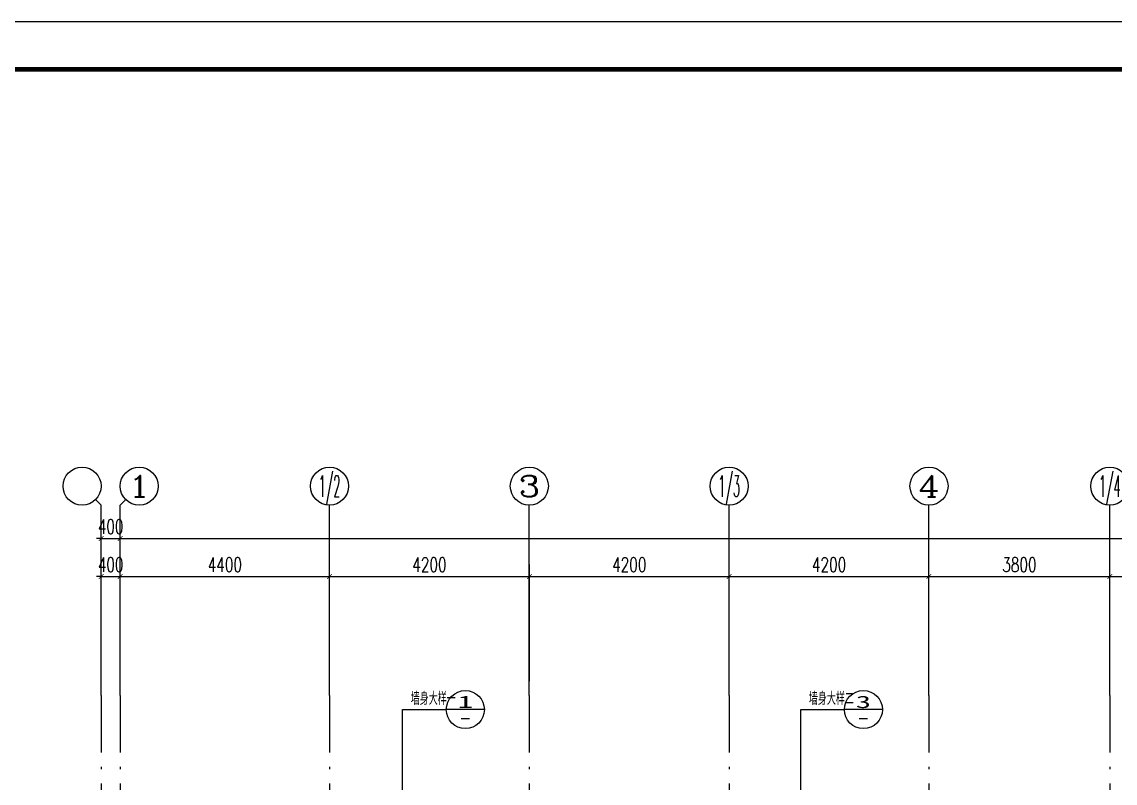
# Model space of a CAD drawing. Extents: x 169490 to 7584583, y -2399407 to 1374371.
# Drawn here: x 605930 to 628908, y 839184 to 855191 of the extents above; entities that cross this region are included whole.
import ezdxf
from ezdxf.enums import TextEntityAlignment as Align

# ---------------------------------------------------------------- set-up
doc = ezdxf.new("R2010")
doc.units = 0
doc.header["$LTSCALE"] = 100
doc.linetypes.add('D3轴线点划线', pattern=[18.5, 12, -3, 0.5, -3])
doc.layers.get('0').update_dxf_attribs({"linetype": 'CONTINUOUS'})
doc.layers.get('DEFPOINTS').update_dxf_attribs({"linetype": 'CONTINUOUS'})
for name, color, linetype in [('A-DI-I(索引)', 21, 'CONTINUOUS'), ('AXIS', 3, 'CONTINUOUS'), ('AXIS_TEXT', 4, 'CONTINUOUS'), ('C-AXIS(轴号)', 3, 'CONTINUOUS'), ('C-AXIS-T(字)', 7, 'CONTINUOUS'), ('C-DOTE', 8, 'D3轴线点划线'), ('图框', 140, 'CONTINUOUS')]:
    doc.layers.add(name, color=color, linetype=linetype)
doc.styles.add('_TCH_AXIS', font='COMPLEX', dxfattribs={"bigfont": 'GBCBIG'})
doc.styles.add('_TCH_DIM', font='SIMPLEX', dxfattribs={"bigfont": 'GBCBIG'})
doc.styles.add('_TCH_DIM_T3', font='SIMPLEX.shx', dxfattribs={"width": 0.705882, "bigfont": 'GBCBIG.shx'})
doc.styles.add('_TCH_LABEL', font='simhei.ttf')
doc.styles.add('COMPLEX', font='COMPLEX')
doc.dimstyles.new('_TCH_ARCH&&100', dxfattribs={"dimtxt": 297.5, "dimasz": 100, "dimexe": 250, "dimexo": 300, "dimgap": 100, "dimtad": 1, "dimdec": 0, "dimzin": 0, "dimdsep": 46, "dimtxsty": '_TCH_DIM_T3', "dimblk": 'ARCHTICK', "dimcen": 0.09, "dimclrt": 7, "dimazin": 2, "dimtfac": 1, "dimtdec": 0, "dimtix": 1, "dimtmove": 2, "dimatfit": 3, "dimfxl": 1, "dimtolj": 1, "dimtzin": 0, "dimarcsym": 0})

# ---------------------------------------------------------------- blocks, each defined once
blk = doc.blocks.new('_ARCHTICK')
at = {"const_width": 0.15}
blk.add_lwpolyline([(-0.5, -0.5), (0.5, 0.5)], dxfattribs=at)
blk = doc.blocks.new('*D3448')
at = {"layer": 'AXIS', "color": 0, "lineweight": -2, "transparency": 16777216}
for p, q in [((607996, 841329), (607996, 844579)), ((679896, 841329), (679896, 844579)), ((607996, 844329), (679896, 844329))]:
    blk.add_line(p, q, dxfattribs=at)
at = {"layer": 'DEFPOINTS', "color": 0, "transparency": 16777216}
for p in [(679896, 844329), (607996, 841029), (679896, 841029)]:
    blk.add_point(p, dxfattribs=at)
at = {"layer": 'AXIS', "color": 0, "lineweight": -2, "transparency": 16777216, "xscale": 100, "yscale": 100, "zscale": 100, "rotation": 180}
blk.add_blockref('_ARCHTICK', (607996, 844329), dxfattribs=at)
at = {"layer": 'AXIS', "color": 0, "lineweight": -2, "transparency": 16777216, "xscale": 100, "yscale": 100, "zscale": 100}
blk.add_blockref('_ARCHTICK', (679896, 844329), dxfattribs=at)
at = {"layer": 'AXIS', "color": 7, "transparency": 16777216, "insert": (643946, 844578), "char_height": 297.5, "attachment_point": 5, "style": '_TCH_DIM_T3'}
blk.add_mtext('\\A1;71900', dxfattribs=at)
blk = doc.blocks.new('*D3449')
at = {"layer": 'AXIS', "color": 0, "lineweight": -2, "transparency": 16777216}
for p, q in [((607596, 841329), (607596, 844579)), ((607996, 841329), (607996, 844579)), ((607596, 844329), (607496, 844329)), ((607596, 844329), (607996, 844329)), ((607996, 844329), (608096, 844329))]:
    blk.add_line(p, q, dxfattribs=at)
at = {"layer": 'DEFPOINTS', "color": 0, "transparency": 16777216}
for p in [(607996, 844329), (607596, 841029), (607996, 841029)]:
    blk.add_point(p, dxfattribs=at)
at = {"layer": 'AXIS', "color": 0, "lineweight": -2, "transparency": 16777216, "xscale": 100, "yscale": 100, "zscale": 100}
blk.add_blockref('_ARCHTICK', (607596, 844329), dxfattribs=at)
at = {"layer": 'AXIS', "color": 0, "lineweight": -2, "transparency": 16777216, "xscale": 100, "yscale": 100, "zscale": 100, "rotation": 180}
blk.add_blockref('_ARCHTICK', (607996, 844329), dxfattribs=at)
at = {"layer": 'AXIS', "color": 7, "transparency": 16777216, "insert": (607796, 844578), "char_height": 297.5, "attachment_point": 5, "style": '_TCH_DIM_T3'}
blk.add_mtext('\\A1;400', dxfattribs=at)
blk = doc.blocks.new('*D3450')
at = {"layer": 'AXIS', "color": 0, "lineweight": -2, "transparency": 16777216}
for p, q in [((607596, 841329), (607596, 843779)), ((607996, 841329), (607996, 843779)), ((607596, 843529), (607496, 843529)), ((607596, 843529), (607996, 843529)), ((607996, 843529), (608096, 843529))]:
    blk.add_line(p, q, dxfattribs=at)
at = {"layer": 'DEFPOINTS', "color": 0, "transparency": 16777216}
for p in [(607996, 843529), (607596, 841029), (607996, 841029)]:
    blk.add_point(p, dxfattribs=at)
at = {"layer": 'AXIS', "color": 0, "lineweight": -2, "transparency": 16777216, "xscale": 100, "yscale": 100, "zscale": 100}
blk.add_blockref('_ARCHTICK', (607596, 843529), dxfattribs=at)
at = {"layer": 'AXIS', "color": 0, "lineweight": -2, "transparency": 16777216, "xscale": 100, "yscale": 100, "zscale": 100, "rotation": 180}
blk.add_blockref('_ARCHTICK', (607996, 843529), dxfattribs=at)
at = {"layer": 'AXIS', "color": 7, "transparency": 16777216, "insert": (607796, 843778), "char_height": 297.5, "attachment_point": 5, "style": '_TCH_DIM_T3'}
blk.add_mtext('\\A1;400', dxfattribs=at)
blk = doc.blocks.new('*D3451')
at = {"layer": 'AXIS', "color": 0, "lineweight": -2, "transparency": 16777216}
for p, q in [((607996, 841329), (607996, 843779)), ((612396, 841329), (612396, 843779)), ((607996, 843529), (612396, 843529))]:
    blk.add_line(p, q, dxfattribs=at)
at = {"layer": 'DEFPOINTS', "color": 0, "transparency": 16777216}
for p in [(612396, 843529), (607996, 841029), (612396, 841029)]:
    blk.add_point(p, dxfattribs=at)
at = {"layer": 'AXIS', "color": 0, "lineweight": -2, "transparency": 16777216, "xscale": 100, "yscale": 100, "zscale": 100, "rotation": 180}
blk.add_blockref('_ARCHTICK', (607996, 843529), dxfattribs=at)
at = {"layer": 'AXIS', "color": 0, "lineweight": -2, "transparency": 16777216, "xscale": 100, "yscale": 100, "zscale": 100}
blk.add_blockref('_ARCHTICK', (612396, 843529), dxfattribs=at)
at = {"layer": 'AXIS', "color": 7, "transparency": 16777216, "insert": (610196, 843778), "char_height": 297.5, "attachment_point": 5, "style": '_TCH_DIM_T3'}
blk.add_mtext('\\A1;4400', dxfattribs=at)
blk = doc.blocks.new('*D3452')
at = {"layer": 'AXIS', "color": 0, "lineweight": -2, "transparency": 16777216}
for p, q in [((612396, 841329), (612396, 843779)), ((616596, 841329), (616596, 843779)), ((612396, 843529), (616596, 843529))]:
    blk.add_line(p, q, dxfattribs=at)
at = {"layer": 'DEFPOINTS', "color": 0, "transparency": 16777216}
for p in [(616596, 843529), (612396, 841029), (616596, 841029)]:
    blk.add_point(p, dxfattribs=at)
at = {"layer": 'AXIS', "color": 0, "lineweight": -2, "transparency": 16777216, "xscale": 100, "yscale": 100, "zscale": 100, "rotation": 180}
blk.add_blockref('_ARCHTICK', (612396, 843529), dxfattribs=at)
at = {"layer": 'AXIS', "color": 0, "lineweight": -2, "transparency": 16777216, "xscale": 100, "yscale": 100, "zscale": 100}
blk.add_blockref('_ARCHTICK', (616596, 843529), dxfattribs=at)
at = {"layer": 'AXIS', "color": 7, "transparency": 16777216, "insert": (614496, 843778), "char_height": 297.5, "attachment_point": 5, "style": '_TCH_DIM_T3'}
blk.add_mtext('\\A1;4200', dxfattribs=at)
blk = doc.blocks.new('*D3453')
at = {"layer": 'AXIS', "color": 0, "lineweight": -2, "transparency": 16777216}
for p, q in [((616596, 841329), (616596, 843779)), ((620796, 841329), (620796, 843779)), ((616596, 843529), (620796, 843529))]:
    blk.add_line(p, q, dxfattribs=at)
at = {"layer": 'DEFPOINTS', "color": 0, "transparency": 16777216}
for p in [(620796, 843529), (616596, 841029), (620796, 841029)]:
    blk.add_point(p, dxfattribs=at)
at = {"layer": 'AXIS', "color": 0, "lineweight": -2, "transparency": 16777216, "xscale": 100, "yscale": 100, "zscale": 100, "rotation": 180}
blk.add_blockref('_ARCHTICK', (616596, 843529), dxfattribs=at)
at = {"layer": 'AXIS', "color": 0, "lineweight": -2, "transparency": 16777216, "xscale": 100, "yscale": 100, "zscale": 100}
blk.add_blockref('_ARCHTICK', (620796, 843529), dxfattribs=at)
at = {"layer": 'AXIS', "color": 7, "transparency": 16777216, "insert": (618696, 843778), "char_height": 297.5, "attachment_point": 5, "style": '_TCH_DIM_T3'}
blk.add_mtext('\\A1;4200', dxfattribs=at)
blk = doc.blocks.new('*D3454')
at = {"layer": 'AXIS', "color": 0, "lineweight": -2, "transparency": 16777216}
for p, q in [((620796, 841329), (620796, 843779)), ((624996, 841329), (624996, 843779)), ((620796, 843529), (624996, 843529))]:
    blk.add_line(p, q, dxfattribs=at)
at = {"layer": 'DEFPOINTS', "color": 0, "transparency": 16777216}
for p in [(624996, 843529), (620796, 841029), (624996, 841029)]:
    blk.add_point(p, dxfattribs=at)
at = {"layer": 'AXIS', "color": 0, "lineweight": -2, "transparency": 16777216, "xscale": 100, "yscale": 100, "zscale": 100, "rotation": 180}
blk.add_blockref('_ARCHTICK', (620796, 843529), dxfattribs=at)
at = {"layer": 'AXIS', "color": 0, "lineweight": -2, "transparency": 16777216, "xscale": 100, "yscale": 100, "zscale": 100}
blk.add_blockref('_ARCHTICK', (624996, 843529), dxfattribs=at)
at = {"layer": 'AXIS', "color": 7, "transparency": 16777216, "insert": (622896, 843778), "char_height": 297.5, "attachment_point": 5, "style": '_TCH_DIM_T3'}
blk.add_mtext('\\A1;4200', dxfattribs=at)
blk = doc.blocks.new('*D3455')
at = {"layer": 'AXIS', "color": 0, "lineweight": -2, "transparency": 16777216}
for p, q in [((624996, 841329), (624996, 843779)), ((628796, 841329), (628796, 843779)), ((624996, 843529), (628796, 843529))]:
    blk.add_line(p, q, dxfattribs=at)
at = {"layer": 'DEFPOINTS', "color": 0, "transparency": 16777216}
for p in [(628796, 843529), (624996, 841029), (628796, 841029)]:
    blk.add_point(p, dxfattribs=at)
at = {"layer": 'AXIS', "color": 0, "lineweight": -2, "transparency": 16777216, "xscale": 100, "yscale": 100, "zscale": 100, "rotation": 180}
blk.add_blockref('_ARCHTICK', (624996, 843529), dxfattribs=at)
at = {"layer": 'AXIS', "color": 0, "lineweight": -2, "transparency": 16777216, "xscale": 100, "yscale": 100, "zscale": 100}
blk.add_blockref('_ARCHTICK', (628796, 843529), dxfattribs=at)
at = {"layer": 'AXIS', "color": 7, "transparency": 16777216, "insert": (626896, 843778), "char_height": 297.5, "attachment_point": 5, "style": '_TCH_DIM_T3'}
blk.add_mtext('\\A1;3800', dxfattribs=at)
blk = doc.blocks.new('*D3456')
at = {"layer": 'AXIS', "color": 0, "lineweight": -2, "transparency": 16777216}
for p, q in [((628796, 841329), (628796, 843779)), ((633396, 841329), (633396, 843779)), ((628796, 843529), (633396, 843529))]:
    blk.add_line(p, q, dxfattribs=at)
at = {"layer": 'DEFPOINTS', "color": 0, "transparency": 16777216}
for p in [(633396, 843529), (628796, 841029), (633396, 841029)]:
    blk.add_point(p, dxfattribs=at)
at = {"layer": 'AXIS', "color": 0, "lineweight": -2, "transparency": 16777216, "xscale": 100, "yscale": 100, "zscale": 100, "rotation": 180}
blk.add_blockref('_ARCHTICK', (628796, 843529), dxfattribs=at)
at = {"layer": 'AXIS', "color": 0, "lineweight": -2, "transparency": 16777216, "xscale": 100, "yscale": 100, "zscale": 100}
blk.add_blockref('_ARCHTICK', (633396, 843529), dxfattribs=at)
at = {"layer": 'AXIS', "color": 7, "transparency": 16777216, "insert": (631096, 843778), "char_height": 297.5, "attachment_point": 5, "style": '_TCH_DIM_T3'}
blk.add_mtext('\\A1;4600', dxfattribs=at)
blk = doc.blocks.new('_AXISO')
blk.add_circle((0, 0), 0.5)
at = {"layer": 'AXIS_TEXT', "style": 'COMPLEX', "width": 1.041667}
blk.add_attdef('A', text='', height=0.56, dxfattribs=at).set_placement((-0.25, -0.28), (0.25, -0.28), align=Align.FIT)

msp = doc.modelspace()

# ---------------------------------------------------------------- linework, layer by layer
at = {"ltscale": 10}
msp.add_lwpolyline([(690882.7, 854191.4), (596277.8, 854191.4), (596277.8, 796791.4), (690882.7, 796791.4)], close=True, dxfattribs=at)
at = {"layer": 'A-DI-I(索引)'}
for p, q in [((613933.3, 840730.5), (614850.7, 840730.5)), ((613933.3, 836828.9), (613933.3, 840730.5)), ((615650.7, 840730.5), (614850.7, 840730.5)), ((622299.8, 840730.5), (623217.2, 840730.5)), ((622299.8, 836828.9), (622299.8, 840730.5)), ((624017.2, 840730.5), (623217.2, 840730.5))]:
    msp.add_line(p, q, dxfattribs=at)
for centre in [(615250.7, 840730.5), (623617.2, 840730.5)]:
    msp.add_circle(centre, 400, dxfattribs=at)
at = {"layer": 'C-AXIS(轴号)'}
for p, q in [((607478.6, 845146), (607595.7, 845028.9)), ((607595.7, 841028.9), (607595.7, 845028.9)), ((608112.9, 845146), (607995.7, 845028.9)), ((607995.7, 841028.9), (607995.7, 845028.9)), ((612395.7, 841028.9), (612395.7, 845028.9)), ((616595.7, 841028.9), (616595.7, 845028.9)), ((620795.7, 841028.9), (620795.7, 845028.9)), ((624995.7, 841028.9), (624995.7, 845028.9)), ((628795.7, 841028.9), (628795.7, 845028.9))]:
    msp.add_line(p, q, dxfattribs=at)
at = {"layer": 'C-DOTE'}
for p, q in [((607595.7, 841028.9), (607595.7, 816328.9)), ((607995.7, 841028.9), (607995.7, 816328.9)), ((612395.7, 841028.9), (612395.7, 828628.9)), ((616595.7, 841028.9), (616595.7, 816328.9)), ((620795.7, 841028.9), (620795.7, 816328.9)), ((624995.7, 841028.9), (624995.7, 816328.9)), ((628795.7, 841028.9), (628795.7, 826128.9))]:
    msp.add_line(p, q, dxfattribs=at)
at = {"layer": '图框'}
msp.add_lwpolyline([(593777.8, 795791.4), (698877.8, 795791.4), (698877.8, 855191.4), (593777.8, 855191.4)], close=True, dxfattribs=at)
at = {"layer": '图框', "const_width": 100}
msp.add_lwpolyline([(596277.8, 796791.4), (697877.8, 796791.4), (697877.8, 854191.4), (596277.8, 854191.4)], close=True, dxfattribs=at)

# ---------------------------------------------------------------- block references
at = {"layer": 'C-AXIS(轴号)', "xscale": 800, "yscale": 800, "zscale": 800}
msp.add_blockref('_AXISO', (607195.7, 845428.9), dxfattribs=at)
at = {"layer": 'C-AXIS(轴号)'}
ref = msp.add_blockref('_AXISO', (608395.7, 845428.9), dxfattribs=dict(at, xscale=800, yscale=800, zscale=800))
ref.add_attrib('A', '1', dxfattribs={"layer": 'C-AXIS-T(字)', "height": 452.5, "style": '_TCH_AXIS', "width": 2.333333}).set_placement((608169.4, 845202.6), (608622, 845202.6), align=Align.FIT)
ref = msp.add_blockref('_AXISO', (612395.7, 845428.9), dxfattribs=dict(at, xscale=800, yscale=800, zscale=800))
ref.add_attrib('A', '1/2', dxfattribs={"layer": 'C-AXIS-T(字)', "height": 452.55, "style": '_TCH_AXIS', "width": 0.411765}).set_placement((612169.4, 845202.6), (612622, 845202.6), align=Align.FIT)
ref = msp.add_blockref('_AXISO', (616595.7, 845428.9), dxfattribs=dict(at, xscale=800, yscale=800, zscale=800))
ref.add_attrib('A', '3', dxfattribs={"layer": 'C-AXIS-T(字)', "height": 452.5, "style": '_TCH_AXIS', "width": 1.5}).set_placement((616369.4, 845202.6), (616822, 845202.6), align=Align.FIT)
ref = msp.add_blockref('_AXISO', (620795.7, 845428.9), dxfattribs=dict(at, xscale=800, yscale=800, zscale=800))
ref.add_attrib('A', '1/3', dxfattribs={"layer": 'C-AXIS-T(字)', "height": 452.55, "style": '_TCH_AXIS', "width": 0.411765}).set_placement((620569.4, 845202.6), (621022, 845202.6), align=Align.FIT)
ref = msp.add_blockref('_AXISO', (624995.7, 845428.9), dxfattribs=dict(at, xscale=800, yscale=800, zscale=800))
ref.add_attrib('A', '4', dxfattribs={"layer": 'C-AXIS-T(字)', "height": 452.5, "style": '_TCH_AXIS', "width": 1.3125}).set_placement((624769.4, 845202.6), (625222, 845202.6), align=Align.FIT)
ref = msp.add_blockref('_AXISO', (628795.7, 845428.9), dxfattribs=dict(at, xscale=800, yscale=800, zscale=800))
ref.add_attrib('A', '1/4', dxfattribs={"layer": 'C-AXIS-T(字)', "height": 452.55, "style": '_TCH_AXIS', "width": 0.396226}).set_placement((628569.4, 845202.6), (629022, 845202.6), align=Align.FIT)

# ---------------------------------------------------------------- texts
at = {"layer": 'A-DI-I(索引)', "style": '_TCH_DIM', "width": 0.7}
for s, p in [('墙身大样一', (614103.4, 840828.5)), ('墙身大样二', (622471.9, 840828.5))]:
    msp.add_text(s, height=270.07, dxfattribs=at).set_placement(p)
at = {"layer": 'A-DI-I(索引)', "style": '_TCH_LABEL', "width": 1.738281}
for s, p, p2 in [('3', (623456.2, 840762.7), (623778.2, 840762.7)), ('1', (615089.7, 840762.7), (615411.7, 840762.7)), ('-', (615089.7, 840440.7), (615411.7, 840440.7)), ('-', (623456.2, 840440.7), (623778.2, 840440.7))]:
    msp.add_text(s, height=257.6, dxfattribs=at).set_placement(p, p2, align=Align.FIT)

# ---------------------------------------------------------------- dimensions: what is measured, and where the dimension line sits
at = {"layer": 'AXIS'}
for p1, p2, distance, picture, middle in [((607595.7, 841028.9), (607995.7, 841028.9), 3300, '*D3449', (607795.7, 844577.6)), ((607995.7, 841028.9), (679895.7, 841028.9), 3300, '*D3448', (643945.7, 844577.6)), ((607595.7, 841028.9), (607995.7, 841028.9), 2500, '*D3450', (607795.7, 843777.6)), ((607995.7, 841028.9), (612395.7, 841028.9), 2500, '*D3451', (610195.7, 843777.6)), ((612395.7, 841028.9), (616595.7, 841028.9), 2500, '*D3452', (614495.7, 843777.6)), ((616595.7, 841028.9), (620795.7, 841028.9), 2500, '*D3453', (618695.7, 843777.6)), ((620795.7, 841028.9), (624995.7, 841028.9), 2500, '*D3454', (622895.7, 843777.6)), ((624995.7, 841028.9), (628795.7, 841028.9), 2500, '*D3455', (626895.7, 843777.6)), ((628795.7, 841028.9), (633395.7, 841028.9), 2500, '*D3456', (631095.7, 843777.6))]:
    dim = msp.add_aligned_dim(p1=p1, p2=p2, distance=distance, dimstyle='_TCH_ARCH&&100', dxfattribs=at)
    dim.commit()
    dim.dimension.update_dxf_attribs({"geometry": picture, "text_midpoint": middle})

doc.saveas('drawing.dxf')
